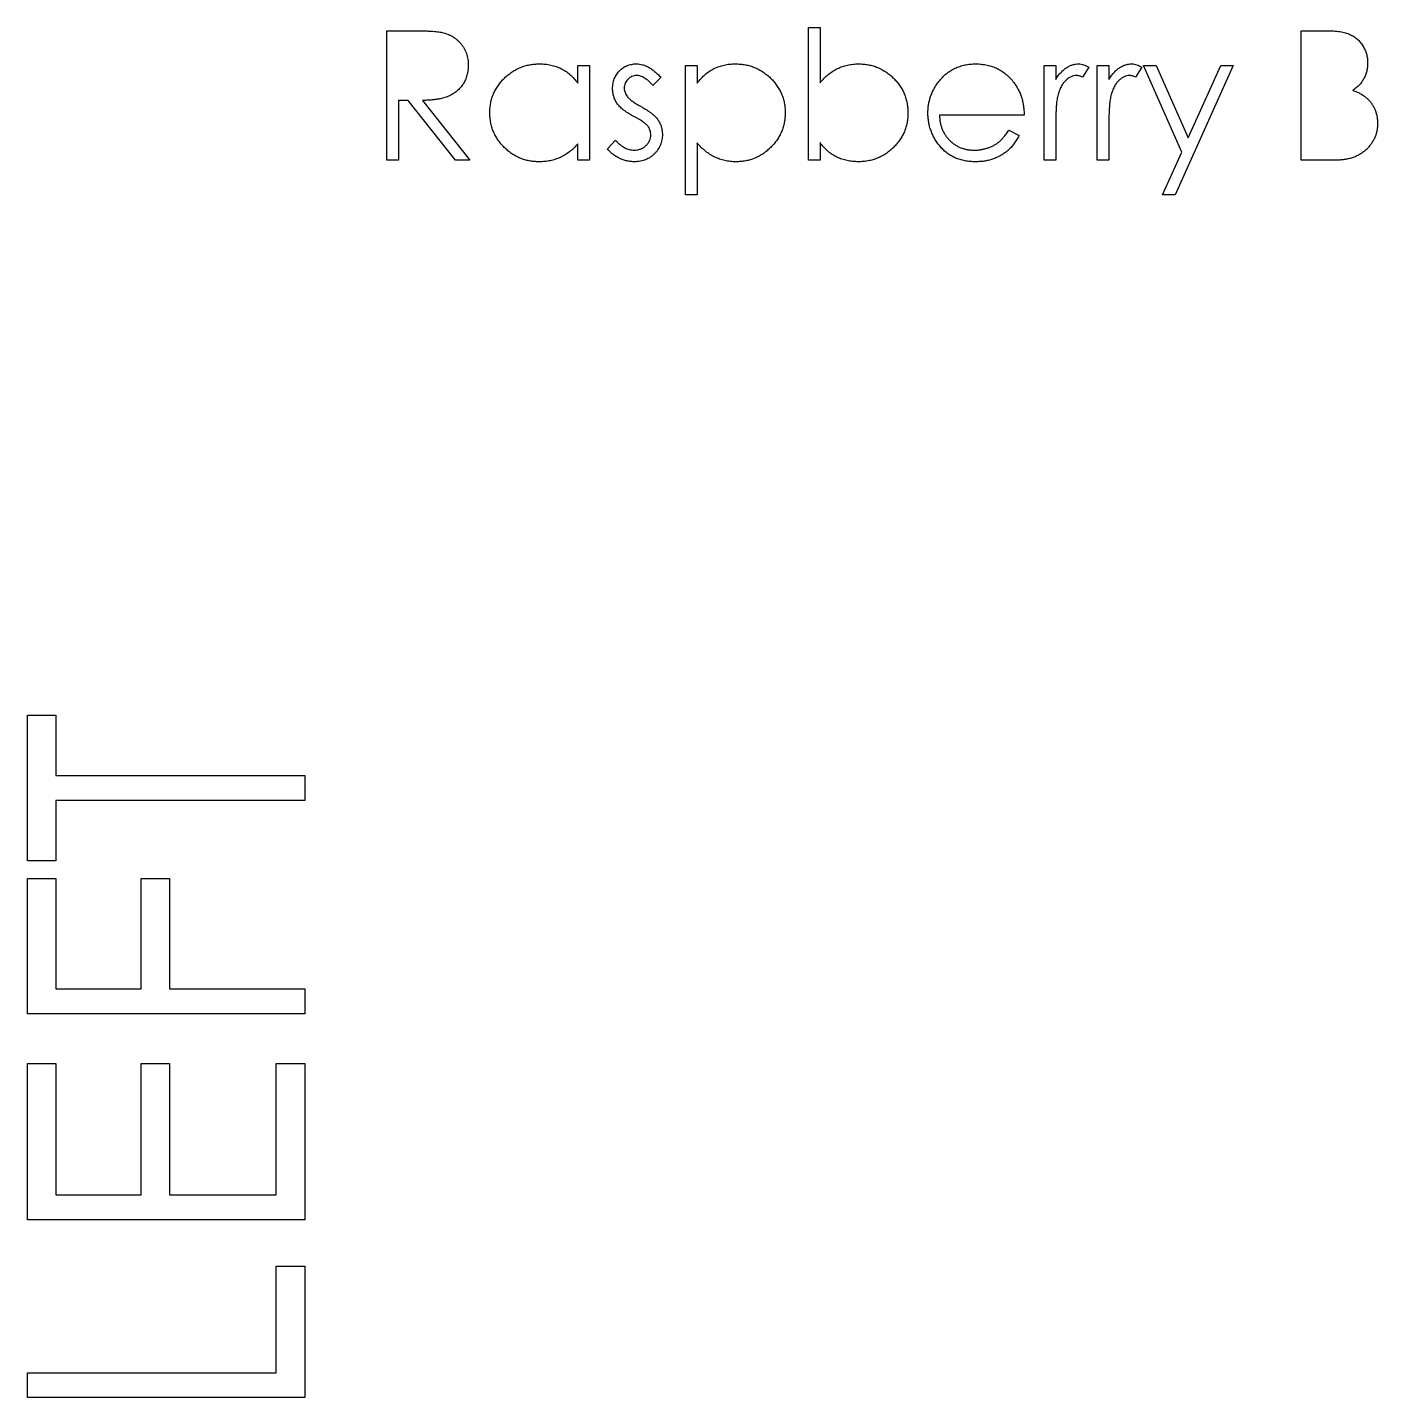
# Model space of a CAD drawing. Header units: millimetres. Extents: x -216 to 166, y 2 to 391.
# Drawn here: x -215.6 to -142.5, y 179.7 to 253.9 of the extents above; entities that cross this region are included whole.
import ezdxf

# ---------------------------------------------------------------- set-up
doc = ezdxf.new("R2010")
doc.units = ezdxf.units.MM

msp = doc.modelspace()

# ---------------------------------------------------------------- linework, layer by layer
at = {"color": 7, "linetype": 'Continuous', "lineweight": 25}
for p, q in [((-196.117, 246.7), (-196.117, 253.7)), ((-196.117, 253.7), (-194.716, 253.7)), ((-173.322, 246.7), (-173.322, 253.879)), ((-173.322, 253.879), (-172.694, 253.879)), ((-172.694, 253.879), (-172.694, 250.887)), ((-146.668, 246.7), (-146.668, 253.7)), ((-146.668, 253.7), (-145.302, 253.7)), ((-185.796, 251.815), (-185.168, 251.815)), ((-185.796, 250.869), (-185.796, 251.815)), ((-185.168, 251.815), (-185.168, 246.7)), ((-179.963, 244.815), (-179.963, 251.815)), ((-179.963, 251.815), (-179.335, 251.815)), ((-179.335, 251.815), (-179.335, 250.869)), ((-160.578, 246.7), (-160.578, 251.815)), ((-160.578, 251.815), (-159.95, 251.815)), ((-159.95, 251.815), (-159.95, 251.062)), ((-158.155, 251.73), (-158.5, 251.186)), ((-157.707, 246.7), (-157.707, 251.815)), ((-157.707, 251.815), (-157.078, 251.815)), ((-157.078, 251.815), (-157.078, 251.062)), ((-155.284, 251.73), (-155.628, 251.186)), ((-153.125, 247.136), (-155.194, 251.815)), ((-155.194, 251.815), (-154.516, 251.815)), ((-154.516, 251.815), (-152.785, 247.898)), ((-150.348, 251.815), (-153.489, 244.815)), ((-152.785, 247.898), (-151.026, 251.815)), ((-151.026, 251.815), (-150.348, 251.815)), ((-181.309, 251.177), (-181.735, 250.738)), ((-194.978, 249.931), (-195.489, 249.931)), ((-195.489, 249.931), (-195.489, 246.7)), ((-192.406, 246.7), (-194.978, 249.931)), ((-194.201, 249.931), (-191.63, 246.7)), ((-161.655, 249.123), (-166.232, 249.123)), ((-159.95, 248.419), (-159.95, 246.7)), ((-157.078, 248.419), (-157.078, 246.7)), ((-184.181, 247.303), (-183.764, 247.777)), ((-179.335, 247.627), (-179.335, 244.815)), ((-172.694, 247.647), (-172.694, 246.7)), ((-162.483, 248.315), (-161.925, 248.022)), ((-185.796, 246.7), (-185.796, 247.585)), ((-154.167, 244.815), (-153.125, 247.136)), ((-195.489, 246.7), (-196.117, 246.7)), ((-191.63, 246.7), (-192.406, 246.7)), ((-185.168, 246.7), (-185.796, 246.7)), ((-172.694, 246.7), (-173.322, 246.7)), ((-159.95, 246.7), (-160.578, 246.7)), ((-157.078, 246.7), (-157.707, 246.7)), ((-144.775, 246.7), (-146.668, 246.7)), ((-179.335, 244.815), (-179.963, 244.815)), ((-153.489, 244.815), (-154.167, 244.815)), ((-215.562, 208.785), (-215.562, 216.669)), ((-215.562, 216.669), (-214.024, 216.669)), ((-214.024, 216.669), (-214.024, 213.4)), ((-214.024, 213.4), (-200.562, 213.4)), ((-200.562, 213.4), (-200.562, 212.054)), ((-214.024, 212.054), (-214.024, 208.785)), ((-200.562, 212.054), (-214.024, 212.054)), ((-214.024, 208.785), (-215.562, 208.785)), ((-215.562, 200.515), (-215.562, 207.823)), ((-215.562, 207.823), (-214.024, 207.823)), ((-214.024, 207.823), (-214.024, 201.862)), ((-209.408, 201.862), (-209.408, 207.823)), ((-209.408, 207.823), (-207.87, 207.823)), ((-207.87, 207.823), (-207.87, 201.862)), ((-214.024, 201.862), (-209.408, 201.862)), ((-207.87, 201.862), (-200.562, 201.862)), ((-200.562, 201.862), (-200.562, 200.515)), ((-200.562, 200.515), (-215.562, 200.515)), ((-215.562, 189.362), (-215.562, 197.823)), ((-215.562, 197.823), (-214.024, 197.823)), ((-214.024, 197.823), (-214.024, 190.708)), ((-209.408, 190.708), (-209.408, 197.823)), ((-209.408, 197.823), (-207.87, 197.823)), ((-207.87, 197.823), (-207.87, 190.708)), ((-202.101, 190.708), (-202.101, 197.823)), ((-202.101, 197.823), (-200.562, 197.823)), ((-200.562, 197.823), (-200.562, 189.362)), ((-214.024, 190.708), (-209.408, 190.708)), ((-207.87, 190.708), (-202.101, 190.708)), ((-200.562, 189.362), (-215.562, 189.362)), ((-202.101, 181.092), (-202.101, 186.862)), ((-202.101, 186.862), (-200.562, 186.862)), ((-200.562, 186.862), (-200.562, 179.746)), ((-215.562, 179.746), (-215.562, 181.092)), ((-215.562, 181.092), (-202.101, 181.092)), ((-200.562, 179.746), (-215.562, 179.746))]:
    msp.add_line(p, q, dxfattribs=at)
for points, knots in [([(-194.716, 253.7), (-194.623, 253.7), (-194.443, 253.699), (-194.186, 253.696), (-193.952, 253.686), (-193.742, 253.678), (-193.556, 253.663), (-193.392, 253.649), (-193.253, 253.63), (-193.168, 253.613), (-193.13, 253.605)], [0, 0, 0, 0, 0.176258, 0.338434, 0.484822, 0.617158, 0.734698, 0.837385, 0.926372, 1, 1, 1, 1]), ([(-193.13, 253.605), (-193.079, 253.592), (-192.978, 253.567), (-192.832, 253.514), (-192.693, 253.453), (-192.561, 253.381), (-192.438, 253.298), (-192.321, 253.205), (-192.211, 253.103), (-192.111, 252.989), (-192.017, 252.869), (-191.938, 252.739), (-191.87, 252.604), (-191.815, 252.461), (-191.772, 252.313), (-191.741, 252.157), (-191.722, 251.995), (-191.72, 251.884), (-191.719, 251.828)], [0, 0, 0, 0, 0.064217, 0.127064, 0.188745, 0.249132, 0.309453, 0.369827, 0.43065, 0.492352, 0.554072, 0.61569, 0.676798, 0.738439, 0.801317, 0.865185, 0.931641, 1, 1, 1, 1]), ([(-145.302, 253.7), (-145.235, 253.7), (-145.106, 253.699), (-144.917, 253.688), (-144.741, 253.674), (-144.576, 253.651), (-144.424, 253.624), (-144.283, 253.59), (-144.153, 253.55), (-143.999, 253.486), (-143.823, 253.392), (-143.633, 253.252), (-143.47, 253.081), (-143.33, 252.888), (-143.218, 252.676), (-143.137, 252.449), (-143.086, 252.211), (-143.081, 252.048), (-143.078, 251.965)], [0, 0, 0, 0, 0.062594, 0.121323, 0.17668, 0.228365, 0.276868, 0.321879, 0.364099, 0.403356, 0.477968, 0.550535, 0.623584, 0.698175, 0.773354, 0.847281, 0.922818, 1, 1, 1, 1]), ([(-191.719, 251.828), (-191.722, 251.735), (-191.728, 251.553), (-191.782, 251.289), (-191.869, 251.042), (-191.99, 250.814), (-192.143, 250.608), (-192.328, 250.427), (-192.544, 250.276), (-192.745, 250.171), (-192.922, 250.104), (-193.068, 250.057), (-193.227, 250.02), (-193.399, 249.987), (-193.582, 249.963), (-193.778, 249.945), (-193.985, 249.933), (-194.128, 249.932), (-194.201, 249.931)], [0, 0, 0, 0, 0.07878, 0.153721, 0.226714, 0.299191, 0.37119, 0.443006, 0.516689, 0.593217, 0.633873, 0.676989, 0.7229, 0.771959, 0.824211, 0.879379, 0.937948, 1, 1, 1, 1]), ([(-190.553, 249.272), (-190.55, 249.361), (-190.545, 249.536), (-190.508, 249.795), (-190.446, 250.044), (-190.359, 250.283), (-190.248, 250.511), (-190.112, 250.73), (-189.952, 250.94), (-189.767, 251.135), (-189.567, 251.316), (-189.353, 251.472), (-189.131, 251.608), (-188.896, 251.715), (-188.653, 251.802), (-188.399, 251.862), (-188.136, 251.897), (-187.957, 251.903), (-187.866, 251.905)], [0, 0, 0, 0, 0.063775, 0.126079, 0.186904, 0.247574, 0.308003, 0.369132, 0.432033, 0.496791, 0.561611, 0.624914, 0.686726, 0.748079, 0.809582, 0.871631, 0.934886, 1, 1, 1, 1]), ([(-187.866, 251.905), (-187.762, 251.902), (-187.557, 251.897), (-187.257, 251.85), (-186.974, 251.77), (-186.705, 251.663), (-186.45, 251.519), (-186.213, 251.339), (-185.991, 251.121), (-185.863, 250.955), (-185.796, 250.869)], [0, 0, 0, 0, 0.129862, 0.254654, 0.376015, 0.495255, 0.614798, 0.738106, 0.865196, 1, 1, 1, 1]), ([(-183.912, 250.563), (-183.911, 250.61), (-183.909, 250.703), (-183.892, 250.839), (-183.861, 250.968), (-183.823, 251.092), (-183.77, 251.209), (-183.707, 251.32), (-183.633, 251.426), (-183.547, 251.524), (-183.453, 251.613), (-183.351, 251.691), (-183.244, 251.757), (-183.131, 251.812), (-183.012, 251.854), (-182.886, 251.883), (-182.755, 251.903), (-182.665, 251.904), (-182.619, 251.905)], [0, 0, 0, 0, 0.067978, 0.133044, 0.196507, 0.258613, 0.319728, 0.380873, 0.442636, 0.505079, 0.567881, 0.628814, 0.68891, 0.748765, 0.809386, 0.870884, 0.934037, 1, 1, 1, 1]), ([(-182.619, 251.905), (-182.564, 251.903), (-182.455, 251.898), (-182.29, 251.863), (-182.125, 251.805), (-181.961, 251.724), (-181.797, 251.62), (-181.633, 251.494), (-181.467, 251.348), (-181.363, 251.235), (-181.309, 251.177)], [0, 0, 0, 0, 0.105714, 0.213412, 0.326127, 0.444452, 0.569061, 0.702712, 0.846318, 1, 1, 1, 1]), ([(-179.335, 250.869), (-179.268, 250.955), (-179.138, 251.122), (-178.915, 251.338), (-178.679, 251.52), (-178.425, 251.663), (-178.156, 251.77), (-177.874, 251.85), (-177.576, 251.897), (-177.372, 251.902), (-177.268, 251.905)], [0, 0, 0, 0, 0.13536, 0.263045, 0.386061, 0.505771, 0.625178, 0.746148, 0.870538, 1, 1, 1, 1]), ([(-177.268, 251.905), (-177.177, 251.903), (-176.998, 251.897), (-176.734, 251.862), (-176.479, 251.802), (-176.236, 251.715), (-176.002, 251.608), (-175.779, 251.472), (-175.565, 251.316), (-175.365, 251.135), (-175.181, 250.94), (-175.021, 250.73), (-174.883, 250.512), (-174.772, 250.283), (-174.685, 250.044), (-174.623, 249.795), (-174.586, 249.536), (-174.581, 249.361), (-174.578, 249.272)], [0, 0, 0, 0, 0.065081, 0.128636, 0.190653, 0.252125, 0.313446, 0.375227, 0.438498, 0.503285, 0.56801, 0.630879, 0.692154, 0.752552, 0.813191, 0.873985, 0.936258, 1, 1, 1, 1]), ([(-172.694, 250.887), (-172.623, 250.969), (-172.485, 251.128), (-172.253, 251.335), (-172.011, 251.511), (-171.755, 251.657), (-171.485, 251.767), (-171.204, 251.848), (-170.909, 251.897), (-170.709, 251.902), (-170.607, 251.905)], [0, 0, 0, 0, 0.134636, 0.262681, 0.38719, 0.50839, 0.628966, 0.749723, 0.873248, 1, 1, 1, 1]), ([(-170.607, 251.905), (-170.517, 251.903), (-170.338, 251.898), (-170.076, 251.86), (-169.823, 251.8), (-169.581, 251.716), (-169.349, 251.605), (-169.127, 251.472), (-168.915, 251.314), (-168.717, 251.132), (-168.535, 250.936), (-168.375, 250.725), (-168.24, 250.504), (-168.128, 250.274), (-168.042, 250.032), (-167.982, 249.78), (-167.945, 249.517), (-167.94, 249.339), (-167.937, 249.248)], [0, 0, 0, 0, 0.064649, 0.127821, 0.189419, 0.250372, 0.311137, 0.372825, 0.435463, 0.500128, 0.564773, 0.627344, 0.688919, 0.749829, 0.810578, 0.872176, 0.935017, 1, 1, 1, 1]), ([(-166.271, 250.952), (-166.208, 251.027), (-166.083, 251.176), (-165.872, 251.372), (-165.644, 251.536), (-165.4, 251.672), (-165.14, 251.776), (-164.865, 251.853), (-164.573, 251.896), (-164.374, 251.902), (-164.272, 251.905)], [0, 0, 0, 0, 0.128835, 0.253589, 0.374643, 0.49534, 0.616325, 0.739759, 0.866842, 1, 1, 1, 1]), ([(-164.272, 251.905), (-164.167, 251.902), (-163.961, 251.897), (-163.661, 251.848), (-163.377, 251.77), (-163.11, 251.659), (-162.858, 251.517), (-162.625, 251.341), (-162.405, 251.136), (-162.277, 250.978), (-162.212, 250.898)], [0, 0, 0, 0, 0.13204, 0.259033, 0.38188, 0.502258, 0.622752, 0.744743, 0.870109, 1, 1, 1, 1]), ([(-159.95, 251.062), (-159.904, 251.132), (-159.815, 251.267), (-159.668, 251.444), (-159.517, 251.591), (-159.361, 251.708), (-159.201, 251.795), (-159.038, 251.86), (-158.871, 251.898), (-158.758, 251.903), (-158.702, 251.905)], [0, 0, 0, 0, 0.160059, 0.306112, 0.438367, 0.560541, 0.675317, 0.786114, 0.892842, 1, 1, 1, 1]), ([(-158.702, 251.905), (-158.659, 251.903), (-158.569, 251.898), (-158.433, 251.863), (-158.293, 251.808), (-158.202, 251.757), (-158.155, 251.73)], [0, 0, 0, 0, 0.225278, 0.463523, 0.720324, 1, 1, 1, 1]), ([(-157.078, 251.062), (-157.032, 251.132), (-156.943, 251.267), (-156.796, 251.444), (-156.645, 251.591), (-156.49, 251.708), (-156.329, 251.795), (-156.166, 251.86), (-155.999, 251.898), (-155.887, 251.903), (-155.83, 251.905)], [0, 0, 0, 0, 0.160059, 0.306112, 0.438367, 0.560541, 0.675317, 0.786114, 0.892842, 1, 1, 1, 1]), ([(-155.83, 251.905), (-155.787, 251.903), (-155.697, 251.898), (-155.561, 251.863), (-155.421, 251.808), (-155.331, 251.757), (-155.284, 251.73)], [0, 0, 0, 0, 0.2252775, 0.4635232, 0.7203236, 1, 1, 1, 1]), ([(-143.078, 251.965), (-143.081, 251.888), (-143.085, 251.736), (-143.126, 251.514), (-143.19, 251.303), (-143.28, 251.102), (-143.396, 250.918), (-143.534, 250.749), (-143.7, 250.601), (-143.824, 250.518), (-143.887, 250.476)], [0, 0, 0, 0, 0.130569, 0.256581, 0.380552, 0.503623, 0.625739, 0.747549, 0.871766, 1, 1, 1, 1]), ([(-182.619, 251.277), (-182.663, 251.275), (-182.75, 251.271), (-182.875, 251.228), (-182.991, 251.163), (-183.091, 251.072), (-183.176, 250.966), (-183.238, 250.848), (-183.276, 250.721), (-183.281, 250.633), (-183.284, 250.588)], [0, 0, 0, 0, 0.124958, 0.245901, 0.369166, 0.498511, 0.628504, 0.751028, 0.873724, 1, 1, 1, 1]), ([(-183.284, 250.588), (-183.281, 250.548), (-183.277, 250.467), (-183.242, 250.348), (-183.187, 250.232), (-183.136, 250.161), (-183.11, 250.124)], [0, 0, 0, 0, 0.24004, 0.479403, 0.731757, 1, 1, 1, 1]), ([(-181.735, 250.738), (-181.772, 250.781), (-181.843, 250.863), (-181.956, 250.973), (-182.068, 251.065), (-182.178, 251.143), (-182.289, 251.202), (-182.399, 251.245), (-182.509, 251.272), (-182.583, 251.275), (-182.619, 251.277)], [0, 0, 0, 0, 0.158223, 0.305036, 0.441309, 0.565963, 0.683525, 0.793334, 0.898518, 1, 1, 1, 1]), ([(-166.86, 249.244), (-166.858, 249.322), (-166.854, 249.478), (-166.828, 249.709), (-166.781, 249.933), (-166.716, 250.15), (-166.633, 250.361), (-166.532, 250.566), (-166.411, 250.764), (-166.318, 250.889), (-166.271, 250.952)], [0, 0, 0, 0, 0.128045, 0.253768, 0.377428, 0.500551, 0.623296, 0.746578, 0.872348, 1, 1, 1, 1]), ([(-162.212, 250.898), (-162.168, 250.838), (-162.08, 250.717), (-161.969, 250.521), (-161.873, 250.316), (-161.796, 250.098), (-161.734, 249.87), (-161.689, 249.631), (-161.663, 249.381), (-161.658, 249.21), (-161.655, 249.123)], [0, 0, 0, 0, 0.1185218, 0.2362548, 0.3561744, 0.4772497, 0.6015399, 0.7296184, 0.8621583, 1, 1, 1, 1]), ([(-158.821, 251.277), (-158.872, 251.274), (-158.975, 251.267), (-159.126, 251.213), (-159.272, 251.126), (-159.388, 251.029), (-159.478, 250.936), (-159.543, 250.855), (-159.602, 250.764), (-159.658, 250.664), (-159.709, 250.555), (-159.757, 250.436), (-159.801, 250.309), (-159.825, 250.22), (-159.838, 250.175)], [0, 0, 0, 0, 0.093807, 0.191338, 0.295191, 0.410312, 0.47193, 0.536425, 0.603119, 0.674118, 0.749332, 0.828283, 0.91204, 1, 1, 1, 1]), ([(-158.5, 251.186), (-158.53, 251.199), (-158.588, 251.225), (-158.672, 251.255), (-158.749, 251.273), (-158.798, 251.276), (-158.821, 251.277)], [0, 0, 0, 0, 0.295139, 0.56023, 0.794983, 1, 1, 1, 1]), ([(-155.95, 251.277), (-156, 251.274), (-156.103, 251.267), (-156.254, 251.213), (-156.4, 251.126), (-156.517, 251.029), (-156.607, 250.936), (-156.671, 250.855), (-156.73, 250.764), (-156.786, 250.664), (-156.838, 250.555), (-156.886, 250.436), (-156.929, 250.309), (-156.954, 250.22), (-156.966, 250.175)], [0, 0, 0, 0, 0.093807, 0.191338, 0.295191, 0.410312, 0.47193, 0.536425, 0.603119, 0.674118, 0.749332, 0.828283, 0.91204, 1, 1, 1, 1]), ([(-155.628, 251.186), (-155.659, 251.199), (-155.716, 251.225), (-155.8, 251.255), (-155.877, 251.273), (-155.927, 251.276), (-155.95, 251.277)], [0, 0, 0, 0, 0.295139, 0.56023, 0.794983, 1, 1, 1, 1]), ([(-183.678, 249.775), (-183.714, 249.833), (-183.786, 249.95), (-183.857, 250.145), (-183.905, 250.35), (-183.909, 250.491), (-183.912, 250.563)], [0, 0, 0, 0, 0.246252, 0.492591, 0.74057, 1, 1, 1, 1]), ([(-183.11, 250.124), (-183.094, 250.105), (-183.06, 250.063), (-182.996, 250.005), (-182.924, 249.941), (-182.837, 249.877), (-182.74, 249.81), (-182.63, 249.742), (-182.51, 249.668), (-182.424, 249.621), (-182.379, 249.597)], [0, 0, 0, 0, 0.083425, 0.17756, 0.283982, 0.402217, 0.533568, 0.676121, 0.831649, 1, 1, 1, 1]), ([(-159.838, 250.175), (-159.847, 250.134), (-159.868, 250.044), (-159.889, 249.894), (-159.909, 249.716), (-159.923, 249.51), (-159.936, 249.277), (-159.944, 249.016), (-159.95, 248.727), (-159.95, 248.525), (-159.95, 248.419)], [0, 0, 0, 0, 0.070855, 0.156938, 0.2586, 0.375891, 0.508166, 0.656238, 0.820177, 1, 1, 1, 1]), ([(-156.966, 250.175), (-156.976, 250.134), (-156.997, 250.044), (-157.017, 249.894), (-157.037, 249.716), (-157.051, 249.51), (-157.064, 249.277), (-157.072, 249.016), (-157.078, 248.727), (-157.078, 248.525), (-157.078, 248.419)], [0, 0, 0, 0, 0.0708549, 0.1569381, 0.2586004, 0.3758909, 0.5081662, 0.6562378, 0.8201768, 1, 1, 1, 1]), ([(-143.887, 250.476), (-143.808, 250.446), (-143.656, 250.387), (-143.446, 250.284), (-143.266, 250.172), (-143.113, 250.049), (-142.983, 249.917), (-142.868, 249.773), (-142.771, 249.616), (-142.688, 249.447), (-142.623, 249.268), (-142.574, 249.081), (-142.546, 248.886), (-142.542, 248.754), (-142.54, 248.687)], [0, 0, 0, 0, 0.106057, 0.202914, 0.2903, 0.370223, 0.446384, 0.521397, 0.598291, 0.676142, 0.755529, 0.834887, 0.916646, 1, 1, 1, 1]), ([(-187.886, 246.61), (-187.976, 246.613), (-188.154, 246.618), (-188.416, 246.655), (-188.668, 246.715), (-188.911, 246.799), (-189.142, 246.91), (-189.364, 247.043), (-189.576, 247.202), (-189.774, 247.383), (-189.957, 247.58), (-190.117, 247.79), (-190.25, 248.012), (-190.362, 248.243), (-190.448, 248.486), (-190.508, 248.739), (-190.545, 249.002), (-190.55, 249.181), (-190.553, 249.272)], [0, 0, 0, 0, 0.06462, 0.127433, 0.189004, 0.24993, 0.310668, 0.372329, 0.434939, 0.499576, 0.564191, 0.626735, 0.688109, 0.749294, 0.810331, 0.871901, 0.935046, 1, 1, 1, 1]), ([(-182.796, 249.077), (-182.848, 249.106), (-182.949, 249.162), (-183.092, 249.25), (-183.221, 249.339), (-183.339, 249.425), (-183.443, 249.512), (-183.533, 249.6), (-183.613, 249.686), (-183.657, 249.746), (-183.678, 249.775)], [0, 0, 0, 0, 0.157762, 0.30595, 0.443775, 0.572824, 0.692154, 0.802296, 0.905564, 1, 1, 1, 1]), ([(-182.379, 249.597), (-182.325, 249.567), (-182.219, 249.508), (-182.07, 249.416), (-181.935, 249.325), (-181.812, 249.236), (-181.704, 249.146), (-181.608, 249.058), (-181.526, 248.97), (-181.48, 248.908), (-181.458, 248.879)], [0, 0, 0, 0, 0.1589891, 0.3071146, 0.4462132, 0.5748761, 0.6941521, 0.8045812, 0.9065933, 1, 1, 1, 1]), ([(-174.578, 249.272), (-174.581, 249.181), (-174.586, 249.002), (-174.623, 248.739), (-174.683, 248.486), (-174.769, 248.243), (-174.88, 248.011), (-175.016, 247.79), (-175.176, 247.58), (-175.358, 247.383), (-175.556, 247.202), (-175.768, 247.043), (-175.99, 246.91), (-176.222, 246.799), (-176.464, 246.715), (-176.717, 246.655), (-176.979, 246.618), (-177.158, 246.613), (-177.248, 246.61)], [0, 0, 0, 0, 0.064921, 0.128034, 0.189574, 0.25058, 0.311733, 0.37325, 0.435763, 0.500346, 0.564949, 0.627528, 0.689157, 0.749865, 0.81076, 0.8723, 0.935413, 1, 1, 1, 1]), ([(-167.937, 249.248), (-167.94, 249.158), (-167.945, 248.982), (-167.982, 248.723), (-168.043, 248.473), (-168.131, 248.234), (-168.242, 248.004), (-168.38, 247.786), (-168.54, 247.576), (-168.724, 247.38), (-168.924, 247.2), (-169.138, 247.043), (-169.36, 246.908), (-169.595, 246.8), (-169.838, 246.713), (-170.093, 246.653), (-170.357, 246.618), (-170.536, 246.613), (-170.627, 246.61)], [0, 0, 0, 0, 0.064015, 0.126228, 0.187289, 0.247869, 0.308511, 0.369727, 0.432536, 0.497198, 0.561923, 0.625133, 0.686855, 0.748117, 0.80953, 0.871487, 0.934981, 1, 1, 1, 1]), ([(-164.287, 246.61), (-164.386, 246.613), (-164.577, 246.617), (-164.856, 246.656), (-165.119, 246.719), (-165.366, 246.806), (-165.595, 246.921), (-165.808, 247.061), (-166.006, 247.226), (-166.182, 247.416), (-166.34, 247.619), (-166.48, 247.831), (-166.597, 248.051), (-166.692, 248.277), (-166.769, 248.509), (-166.822, 248.748), (-166.853, 248.994), (-166.858, 249.16), (-166.86, 249.244)], [0, 0, 0, 0, 0.071579, 0.139629, 0.204797, 0.268135, 0.329814, 0.391301, 0.453434, 0.516552, 0.579631, 0.641119, 0.701294, 0.76081, 0.819932, 0.87892, 0.938983, 1, 1, 1, 1]), ([(-166.232, 249.123), (-166.229, 249.056), (-166.223, 248.923), (-166.195, 248.729), (-166.15, 248.544), (-166.088, 248.37), (-166.012, 248.204), (-165.919, 248.048), (-165.809, 247.902), (-165.685, 247.765), (-165.548, 247.643), (-165.403, 247.533), (-165.249, 247.442), (-165.088, 247.367), (-164.918, 247.309), (-164.741, 247.27), (-164.556, 247.243), (-164.43, 247.24), (-164.366, 247.238)], [0, 0, 0, 0, 0.068385, 0.134476, 0.198391, 0.260753, 0.321829, 0.383037, 0.444653, 0.507398, 0.569825, 0.630778, 0.690929, 0.750945, 0.811049, 0.872331, 0.935004, 1, 1, 1, 1]), ([(-182.02, 248.55), (-182.036, 248.568), (-182.071, 248.607), (-182.135, 248.664), (-182.212, 248.725), (-182.302, 248.79), (-182.406, 248.857), (-182.524, 248.926), (-182.655, 249.001), (-182.747, 249.051), (-182.796, 249.077)], [0, 0, 0, 0, 0.0768751, 0.1674617, 0.27227, 0.3895508, 0.5208014, 0.6662633, 0.8255449, 1, 1, 1, 1]), ([(-181.848, 248.062), (-181.85, 248.106), (-181.854, 248.194), (-181.888, 248.322), (-181.941, 248.443), (-181.993, 248.514), (-182.02, 248.55)], [0, 0, 0, 0, 0.253475, 0.500453, 0.745578, 1, 1, 1, 1]), ([(-181.458, 248.879), (-181.421, 248.82), (-181.349, 248.702), (-181.273, 248.507), (-181.229, 248.301), (-181.223, 248.16), (-181.219, 248.088)], [0, 0, 0, 0, 0.248839, 0.495235, 0.743336, 1, 1, 1, 1]), ([(-142.54, 248.687), (-142.542, 248.619), (-142.546, 248.484), (-142.574, 248.287), (-142.622, 248.098), (-142.688, 247.917), (-142.775, 247.743), (-142.88, 247.578), (-143.005, 247.422), (-143.145, 247.273), (-143.304, 247.139), (-143.475, 247.02), (-143.66, 246.922), (-143.858, 246.84), (-144.069, 246.777), (-144.293, 246.733), (-144.529, 246.704), (-144.692, 246.701), (-144.775, 246.7)], [0, 0, 0, 0, 0.06116, 0.120335, 0.17818, 0.235235, 0.292683, 0.351186, 0.410457, 0.47172, 0.533761, 0.595739, 0.657888, 0.721295, 0.786823, 0.854686, 0.925478, 1, 1, 1, 1]), ([(-183.764, 247.777), (-183.725, 247.734), (-183.648, 247.651), (-183.526, 247.541), (-183.401, 247.449), (-183.275, 247.371), (-183.147, 247.312), (-183.016, 247.27), (-182.884, 247.243), (-182.795, 247.24), (-182.751, 247.238)], [0, 0, 0, 0, 0.147476, 0.285904, 0.417172, 0.540501, 0.659238, 0.775006, 0.887229, 1, 1, 1, 1]), ([(-182.751, 247.238), (-182.69, 247.241), (-182.572, 247.247), (-182.402, 247.295), (-182.245, 247.371), (-182.109, 247.48), (-181.993, 247.606), (-181.909, 247.747), (-181.857, 247.901), (-181.851, 248.007), (-181.848, 248.062)], [0, 0, 0, 0, 0.134042, 0.261896, 0.387836, 0.517686, 0.644509, 0.764718, 0.880291, 1, 1, 1, 1]), ([(-181.219, 248.088), (-181.221, 248.038), (-181.224, 247.938), (-181.243, 247.791), (-181.277, 247.651), (-181.323, 247.516), (-181.386, 247.388), (-181.459, 247.264), (-181.547, 247.147), (-181.647, 247.038), (-181.757, 246.938), (-181.874, 246.85), (-181.998, 246.776), (-182.129, 246.716), (-182.267, 246.668), (-182.412, 246.634), (-182.563, 246.614), (-182.666, 246.612), (-182.718, 246.61)], [0, 0, 0, 0, 0.064548, 0.127199, 0.188597, 0.24864, 0.309525, 0.370037, 0.431889, 0.495704, 0.559519, 0.621372, 0.682397, 0.743568, 0.805498, 0.86864, 0.933066, 1, 1, 1, 1]), ([(-177.248, 246.61), (-177.35, 246.613), (-177.551, 246.618), (-177.844, 246.67), (-178.127, 246.747), (-178.395, 246.861), (-178.652, 247.005), (-178.894, 247.181), (-179.125, 247.389), (-179.264, 247.546), (-179.335, 247.627)], [0, 0, 0, 0, 0.126841, 0.250548, 0.37123, 0.492116, 0.613401, 0.737997, 0.866132, 1, 1, 1, 1]), ([(-170.627, 246.61), (-170.731, 246.613), (-170.935, 246.619), (-171.233, 246.666), (-171.515, 246.745), (-171.784, 246.852), (-172.037, 246.998), (-172.275, 247.177), (-172.496, 247.395), (-172.627, 247.561), (-172.694, 247.647)], [0, 0, 0, 0, 0.129476, 0.25388, 0.374863, 0.494283, 0.614293, 0.73697, 0.865076, 1, 1, 1, 1]), ([(-164.366, 247.238), (-164.303, 247.24), (-164.179, 247.242), (-163.993, 247.266), (-163.811, 247.303), (-163.633, 247.355), (-163.461, 247.418), (-163.303, 247.495), (-163.157, 247.579), (-163.021, 247.675), (-162.889, 247.793), (-162.758, 247.941), (-162.617, 248.115), (-162.529, 248.246), (-162.483, 248.315)], [0, 0, 0, 0, 0.082592, 0.163879, 0.245659, 0.327726, 0.40861, 0.485749, 0.559169, 0.630268, 0.705306, 0.792065, 0.889796, 1, 1, 1, 1]), ([(-161.925, 248.022), (-161.969, 247.943), (-162.056, 247.79), (-162.204, 247.579), (-162.36, 247.389), (-162.531, 247.226), (-162.71, 247.083), (-162.899, 246.959), (-163.1, 246.853), (-163.312, 246.763), (-163.536, 246.694), (-163.774, 246.646), (-164.026, 246.616), (-164.199, 246.612), (-164.287, 246.61)], [0, 0, 0, 0, 0.09337, 0.181661, 0.265874, 0.346355, 0.4246, 0.501903, 0.579992, 0.658443, 0.738672, 0.821894, 0.908801, 1, 1, 1, 1]), ([(-185.796, 247.585), (-185.867, 247.505), (-186.005, 247.348), (-186.236, 247.144), (-186.481, 246.976), (-186.738, 246.839), (-187.008, 246.737), (-187.29, 246.664), (-187.584, 246.617), (-187.784, 246.613), (-187.886, 246.61)], [0, 0, 0, 0, 0.134298, 0.262085, 0.38627, 0.507165, 0.6273, 0.748145, 0.87237, 1, 1, 1, 1]), ([(-182.718, 246.61), (-182.789, 246.612), (-182.93, 246.616), (-183.137, 246.653), (-183.34, 246.711), (-183.537, 246.79), (-183.723, 246.891), (-183.894, 247.011), (-184.049, 247.147), (-184.137, 247.251), (-184.181, 247.303)], [0, 0, 0, 0, 0.126743, 0.251724, 0.377219, 0.504694, 0.631458, 0.755401, 0.877701, 1, 1, 1, 1])]:
    msp.add_open_spline(points, degree=3, knots=knots, dxfattribs=at)

doc.saveas('drawing.dxf')
